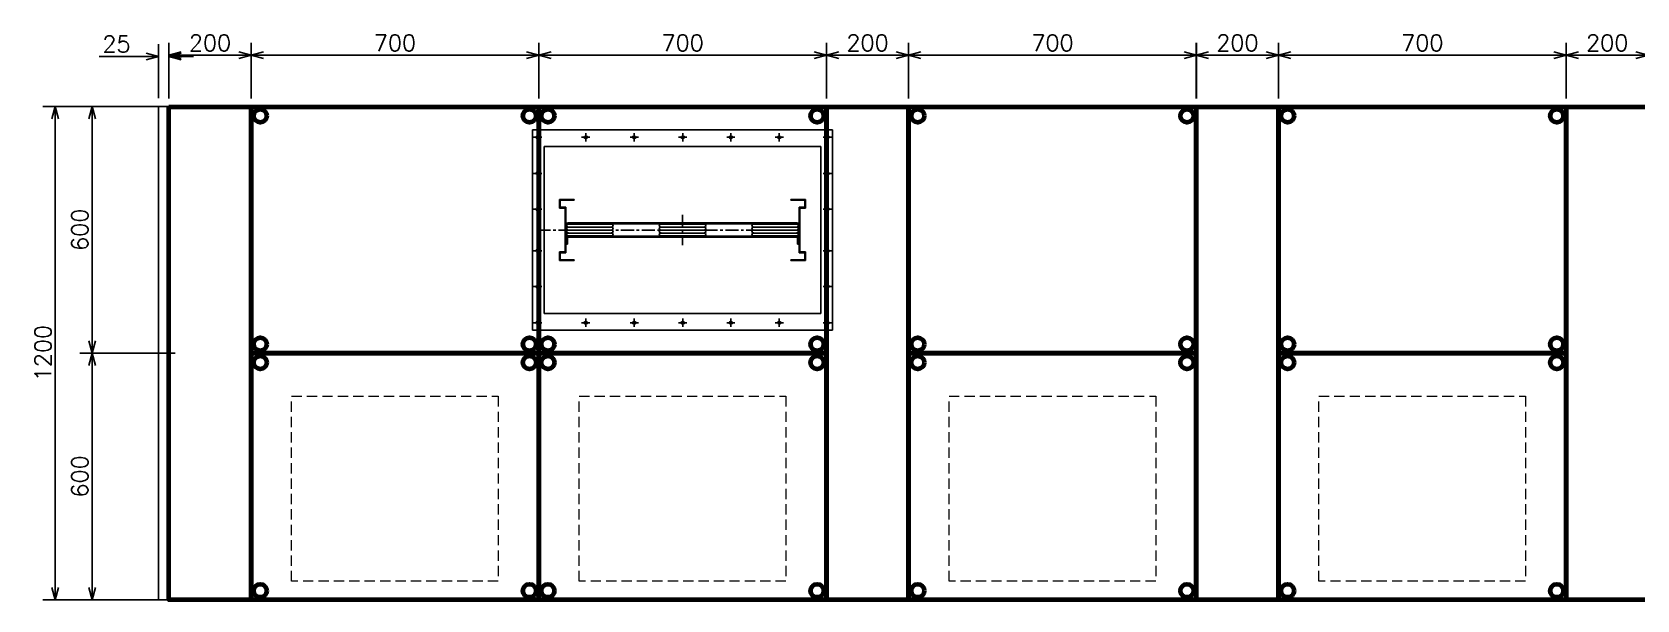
# Model space of a CAD drawing. Header units: millimetres. Extents: x -116965 to 323937, y 291661 to 566926.
# Drawn here: x -48170 to -44265, y 343552 to 344933 of the extents above; entities that cross this region are included whole.
import ezdxf

# ---------------------------------------------------------------- set-up
doc = ezdxf.new("R2010")
doc.units = ezdxf.units.MM
doc.header["$PDMODE"] = 35
doc.linetypes.add('CENTER', pattern=[50.8, 31.75, -6.35, 6.35, -6.35])
doc.linetypes.add('HIDDEN', pattern=[0.375, 0.25, -0.125])
doc.layers.get('0').update_dxf_attribs({"lineweight": 18})
doc.layers.add('AM_5', color=3, linetype='Continuous', lineweight=25)
for name, color, linetype in [('C00-00-00', 7, 'Continuous'), ('DETAIL', 7, 'Continuous'), ('DIM', 3, 'Continuous')]:
    doc.layers.add(name, color=color, linetype=linetype)
doc.styles.add('{18b73a54-fa43-428c-adcb-c1c7bbdf2c84}', font='Simplex.shx')
doc.dimstyles.new('kich thuoc$0', dxfattribs={"dimscale": 2, "dimtxt": 20, "dimasz": 16, "dimexe": 15, "dimexo": 10, "dimgap": 5, "dimtad": 1, "dimdec": 0, "dimzin": 0, "dimdsep": 46, "dimtxsty": '{18b73a54-fa43-428c-adcb-c1c7bbdf2c84}', "dimblk": 'OPEN30', "dimcen": 0.09, "dimclrd": 3, "dimclre": 3, "dimclrt": 3, "dimadec": 0, "dimazin": 0, "dimtfac": 1, "dimtdec": 0, "dimtofl": 0, "dimtmove": 0, "dimatfit": 3, "dimldrblk": 'OPEN30', "dimfxl": 1, "dimtolj": 1, "dimtzin": 0, "dimarcsym": 0})

# ---------------------------------------------------------------- blocks, each defined once
blk = doc.blocks.new('bw4000-1')
for centre in [(94829.5, 362125.5), (94946.5, 362125.5), (95064.5, 362125.5), (95182.5, 362125.5), (95299.5, 362125.5), (95417.5, 362125.5), (95534.5, 362125.5), (94829.5, 362037.5), (95534.5, 362037.5), (94829.5, 361950.5), (95534.5, 361950.5), (94829.5, 361849.5), (95534.5, 361849.5), (94829.5, 361762.5), (95534.5, 361762.5), (94829.5, 361674.5), (94946.5, 361674.5), (95064.5, 361674.5), (95182.5, 361674.5), (95299.5, 361674.5), (95417.5, 361674.5), (95534.5, 361674.5)]:
    blk.add_circle(centre, 4)
at = {"layer": 'DETAIL'}
for p, q in [((94817, 362143.5), (95547, 362143.5)), ((94817, 362143.5), (94817, 361656.5)), ((95547, 362143.5), (95547, 361656.5)), ((94845.5, 362103), (95518.5, 362103)), ((94845.5, 362103), (94845.5, 361697)), ((95518.5, 362103), (95518.5, 361697)), ((94845.5, 361697), (95518.5, 361697)), ((94817, 361656.5), (95547, 361656.5))]:
    blk.add_line(p, q, dxfattribs=at)
at = {"layer": 'DETAIL', "color": 7}
for p, q in [((94918.1, 361974.5), (94882.5, 361974.5)), ((94882.5, 361974.5), (94882.5, 361953.5)), ((94918.1, 361972.7), (94884.3, 361972.7)), ((94884.3, 361972.7), (94884.3, 361955.3)), ((94918.1, 361972.7), (94918.1, 361974.5)), ((95445.9, 361972.7), (95445.9, 361974.5)), ((95445.9, 361974.5), (95481.5, 361974.5)), ((95445.9, 361972.7), (95479.7, 361972.7)), ((95479.7, 361972.7), (95479.7, 361955.3)), ((95481.5, 361974.5), (95481.5, 361953.5)), ((94882.5, 361953.5), (94896.4, 361953.5)), ((94884.3, 361955.3), (94898.2, 361955.3)), ((94896.4, 361953.5), (94896.4, 361846.5)), ((94898.2, 361955.3), (94898.2, 361844.7)), ((95465.8, 361955.3), (95465.8, 361844.7)), ((95479.7, 361955.3), (95465.8, 361955.3)), ((95467.6, 361953.5), (95467.6, 361846.5)), ((95481.5, 361953.5), (95467.6, 361953.5)), ((94899.9, 361865.7), (94899.9, 361911.9)), ((94903.6, 361917.2), (95460.4, 361917.2)), ((94903.6, 361915.4), (95460.4, 361915.4)), ((95463.9, 361912.5), (95463.9, 361865.7)), ((95465.8, 361911.8), (95465.8, 361866.5)), ((94901.7, 361865.7), (94898.2, 361865.7)), ((94901.7, 361879.2), (94901.7, 361865.7)), ((94905.3, 361884.7), (95458.6, 361884.7)), ((94905.3, 361882.9), (95458.5, 361882.9)), ((95462.1, 361879.2), (95462.1, 361865.7)), ((95462.1, 361865.7), (95465.7, 361865.7)), ((94896.4, 361846.5), (94882.5, 361846.5)), ((94882.5, 361846.5), (94882.5, 361825.5)), ((94882.5, 361825.5), (94918.1, 361825.5)), ((94898.2, 361844.7), (94884.3, 361844.7)), ((94884.3, 361844.7), (94884.3, 361827.3)), ((94884.3, 361827.3), (94918.1, 361827.3)), ((94918.1, 361825.5), (94918.1, 361827.3)), ((95445.9, 361827.3), (95445.9, 361825.5)), ((95479.7, 361827.3), (95445.9, 361827.3)), ((95481.5, 361825.5), (95445.9, 361825.5)), ((95465.8, 361844.7), (95479.7, 361844.7)), ((95467.6, 361846.5), (95481.5, 361846.5)), ((95479.7, 361844.7), (95479.7, 361827.3)), ((95481.5, 361846.5), (95481.5, 361825.5))]:
    blk.add_line(p, q, dxfattribs=at)
at = {"layer": 'DETAIL', "color": 8, "linetype": 'CENTER'}
blk.add_line((95182, 361936.8), (95182, 361863.2), dxfattribs=at)
at = {"layer": 'DETAIL', "color": 8}
for p, q in [((94898.2, 361911.8), (94898.2, 361866.5)), ((94903.6, 361914.5), (95009.4, 361914.5)), ((94903.6, 361907.3), (95009.4, 361907.3)), ((94903.6, 361900), (95009.4, 361900)), ((94903.6, 361892.7), (95009.4, 361892.7)), ((95129.1, 361914.5), (95234.9, 361914.5)), ((95129.1, 361907.3), (95234.9, 361907.3)), ((95129.1, 361900), (95234.9, 361900)), ((95129.1, 361892.7), (95234.9, 361892.7)), ((95354.5, 361914.5), (95460.3, 361914.5)), ((95354.5, 361907.3), (95460.3, 361907.3)), ((95354.5, 361900), (95460.3, 361900)), ((95354.5, 361892.7), (95460.3, 361892.7)), ((94903.6, 361885.5), (95009.4, 361885.5)), ((95129.1, 361885.5), (95234.9, 361885.5)), ((95354.5, 361885.5), (95460.3, 361885.5))]:
    blk.add_line(p, q, dxfattribs=at)
at = {"layer": 'DETAIL', "color": 7}
for centre, radius, start, end in [((94903.6, 361911.8), 5.45, 90, 180), ((94903.6, 361911.7), 3.72, 90.5814, 176.0733), ((95460.4, 361911.8), 5.45, 0, 90), ((95460.4, 361911.9), 3.5, 357.8308, 90.8983), ((94905.3, 361879.2), 5.45, 90, 180), ((94905.3, 361879.2), 3.63, 90, 180), ((95458.5, 361879.2), 3.63, 0, 90), ((95458.6, 361879.4), 5.3, 358.4435, 89.7251)]:
    blk.add_arc(centre, radius, start, end, dxfattribs=at)
at = {"layer": 'DETAIL', "color": 8}
for centre, start, end in [((94903.6, 361910.9), 90, 270), ((94903.6, 361903.6), 90, 270), ((94903.6, 361896.4), 90, 270), ((94903.6, 361889.1), 90, 270), ((95009.4, 361910.9), 270, 90), ((95009.4, 361903.6), 270, 90), ((95009.4, 361896.4), 270, 90), ((95009.4, 361889.1), 270, 90), ((95129.1, 361910.9), 90, 270), ((95129.1, 361903.6), 90, 270), ((95129.1, 361896.4), 90, 270), ((95129.1, 361889.1), 90, 270), ((95234.9, 361910.9), 270, 90), ((95234.9, 361903.6), 270, 90), ((95234.9, 361896.4), 270, 90), ((95234.9, 361889.1), 270, 90), ((95354.5, 361910.9), 90, 270), ((95354.5, 361903.6), 90, 270), ((95354.5, 361896.4), 90, 270), ((95354.5, 361889.1), 90, 270), ((95460.3, 361910.9), 270, 90), ((95460.3, 361903.6), 270, 90), ((95460.3, 361896.4), 270, 90), ((95460.3, 361889.1), 270, 90)]:
    blk.add_arc(centre, 3.63, start, end, dxfattribs=at)
at = {"layer": 'DIM'}
for p, q in [((94819.5, 362125.5), (94839.5, 362125.5)), ((94829.5, 362115.5), (94829.5, 362135.5)), ((94936.5, 362125.5), (94956.5, 362125.5)), ((94946.5, 362115.5), (94946.5, 362135.5)), ((95054.5, 362125.5), (95074.5, 362125.5)), ((95064.5, 362115.5), (95064.5, 362135.5)), ((95172.5, 362125.5), (95192.5, 362125.5)), ((95182.5, 362115.5), (95182.5, 362135.5)), ((95309.5, 362125.5), (95289.5, 362125.5)), ((95299.5, 362115.5), (95299.5, 362135.5)), ((95427.5, 362125.5), (95407.5, 362125.5)), ((95417.5, 362115.5), (95417.5, 362135.5)), ((95544.5, 362125.5), (95524.5, 362125.5)), ((95534.5, 362115.5), (95534.5, 362135.5)), ((94829.5, 362027.5), (94829.5, 362047.5)), ((95534.5, 362027.5), (95534.5, 362047.5)), ((94819.5, 362037.5), (94839.5, 362037.5)), ((95544.5, 362037.5), (95524.5, 362037.5)), ((94819.5, 361950.5), (94839.5, 361950.5)), ((94829.5, 361940.5), (94829.5, 361960.5)), ((95544.5, 361950.5), (95524.5, 361950.5)), ((95534.5, 361940.5), (95534.5, 361960.5)), ((94819.5, 361849.5), (94839.5, 361849.5)), ((94829.5, 361859.5), (94829.5, 361839.5)), ((95544.5, 361849.5), (95524.5, 361849.5)), ((95534.5, 361859.5), (95534.5, 361839.5)), ((94829.5, 361772.5), (94829.5, 361752.5)), ((95534.5, 361772.5), (95534.5, 361752.5)), ((94819.5, 361762.5), (94839.5, 361762.5)), ((95544.5, 361762.5), (95524.5, 361762.5)), ((94819.5, 361674.5), (94839.5, 361674.5)), ((94829.5, 361684.5), (94829.5, 361664.5)), ((94936.5, 361674.5), (94956.5, 361674.5)), ((94946.5, 361684.5), (94946.5, 361664.5)), ((95054.5, 361674.5), (95074.5, 361674.5)), ((95064.5, 361684.5), (95064.5, 361664.5)), ((95172.5, 361674.5), (95192.5, 361674.5)), ((95182.5, 361684.5), (95182.5, 361664.5)), ((95309.5, 361674.5), (95289.5, 361674.5)), ((95299.5, 361684.5), (95299.5, 361664.5)), ((95427.5, 361674.5), (95407.5, 361674.5)), ((95417.5, 361684.5), (95417.5, 361664.5)), ((95544.5, 361674.5), (95524.5, 361674.5)), ((95534.5, 361684.5), (95534.5, 361664.5))]:
    blk.add_line(p, q, dxfattribs=at)
at = {"layer": 'DIM', "linetype": 'CENTER'}
blk.add_line((94829, 361900), (95460.3, 361900), dxfattribs=at)
blk = doc.blocks.new('_Open30')
at = {"color": 0, "linetype": 'ByBlock', "lineweight": -2}
for p, q in [((-1, 0.27), (0, 0)), ((0, 0), (-1, -0.27)), ((0, 0), (-1, 0))]:
    blk.add_line(p, q, dxfattribs=at)
blk = doc.blocks.new('*D1739')
at = {"layer": 'AM_5', "color": 3, "lineweight": -2, "transparency": 16777216}
for p, q in [((-47636.7, 344771.8), (-47636.7, 344906.7)), ((-46936.7, 344771.8), (-46936.7, 344906.7)), ((-47606.7, 344876.7), (-46966.7, 344876.7))]:
    blk.add_line(p, q, dxfattribs=at)
at = {"layer": 'Defpoints', "color": 0, "lineweight": -3, "transparency": 16777216}
for p in [(-46936.7, 344876.7), (-47636.7, 344751.8), (-46936.7, 344751.8)]:
    blk.add_point(p, dxfattribs=at)
at = {"layer": 'AM_5', "color": 3, "lineweight": -2, "transparency": 16777216, "xscale": 30, "yscale": 30, "zscale": 30, "rotation": 180}
blk.add_blockref('_Open30', (-47636.7, 344876.7), dxfattribs=at)
at = {"layer": 'AM_5', "color": 3, "lineweight": -2, "transparency": 16777216, "xscale": 30, "yscale": 30, "zscale": 30}
blk.add_blockref('_Open30', (-46936.7, 344876.7), dxfattribs=at)
at = {"layer": 'AM_5', "color": 3, "transparency": 16777216, "insert": (-47286.7, 344906.7), "char_height": 40, "attachment_point": 5, "style": '{18b73a54-fa43-428c-adcb-c1c7bbdf2c84}'}
blk.add_mtext('\\A1;700', dxfattribs=at)
blk = doc.blocks.new('*D1740')
at = {"layer": 'AM_5', "color": 3, "lineweight": -2, "transparency": 16777216}
for p, q in [((-47836.7, 344771.8), (-47836.7, 344906.7)), ((-47636.7, 344771.8), (-47636.7, 344906.7)), ((-47806.7, 344876.7), (-47666.7, 344876.7))]:
    blk.add_line(p, q, dxfattribs=at)
at = {"layer": 'Defpoints', "color": 0, "lineweight": -3, "transparency": 16777216}
for p in [(-47636.7, 344876.7), (-47836.7, 344751.8), (-47636.7, 344751.8)]:
    blk.add_point(p, dxfattribs=at)
at = {"layer": 'AM_5', "color": 3, "lineweight": -2, "transparency": 16777216, "xscale": 30, "yscale": 30, "zscale": 30, "rotation": 180}
blk.add_blockref('_Open30', (-47836.7, 344876.7), dxfattribs=at)
at = {"layer": 'AM_5', "color": 3, "lineweight": -2, "transparency": 16777216, "xscale": 30, "yscale": 30, "zscale": 30}
blk.add_blockref('_Open30', (-47636.7, 344876.7), dxfattribs=at)
at = {"layer": 'AM_5', "color": 3, "transparency": 16777216, "insert": (-47736.7, 344906.7), "char_height": 40, "attachment_point": 5, "style": '{18b73a54-fa43-428c-adcb-c1c7bbdf2c84}'}
blk.add_mtext('\\A1;200', dxfattribs=at)
blk = doc.blocks.new('*D1717')
at = {"layer": 'AM_5', "color": 3, "lineweight": -2, "transparency": 16777216}
for p, q in [((-46936.7, 344771.8), (-46936.7, 344906.7)), ((-46236.7, 344771.8), (-46236.7, 344906.7)), ((-46906.7, 344876.7), (-46266.7, 344876.7))]:
    blk.add_line(p, q, dxfattribs=at)
at = {"layer": 'Defpoints', "color": 0, "lineweight": -3, "transparency": 16777216}
for p in [(-46236.7, 344876.7), (-46936.7, 344751.8), (-46236.7, 344751.8)]:
    blk.add_point(p, dxfattribs=at)
at = {"layer": 'AM_5', "color": 3, "lineweight": -2, "transparency": 16777216, "xscale": 30, "yscale": 30, "zscale": 30, "rotation": 180}
blk.add_blockref('_Open30', (-46936.7, 344876.7), dxfattribs=at)
at = {"layer": 'AM_5', "color": 3, "lineweight": -2, "transparency": 16777216, "xscale": 30, "yscale": 30, "zscale": 30}
blk.add_blockref('_Open30', (-46236.7, 344876.7), dxfattribs=at)
at = {"layer": 'AM_5', "color": 3, "transparency": 16777216, "insert": (-46586.7, 344906.7), "char_height": 40, "attachment_point": 5, "style": '{18b73a54-fa43-428c-adcb-c1c7bbdf2c84}'}
blk.add_mtext('\\A1;700', dxfattribs=at)
blk = doc.blocks.new('*D1718')
at = {"layer": 'AM_5', "color": 3, "lineweight": -2, "transparency": 16777216}
for p, q in [((-46036.8, 344771.8), (-46036.8, 344906.7)), ((-45336.8, 344771.8), (-45336.8, 344906.7)), ((-46006.8, 344876.7), (-45366.8, 344876.7))]:
    blk.add_line(p, q, dxfattribs=at)
at = {"layer": 'Defpoints', "color": 0, "lineweight": -3, "transparency": 16777216}
for p in [(-45336.8, 344876.7), (-46036.8, 344751.8), (-45336.8, 344751.8)]:
    blk.add_point(p, dxfattribs=at)
at = {"layer": 'AM_5', "color": 3, "lineweight": -2, "transparency": 16777216, "xscale": 30, "yscale": 30, "zscale": 30, "rotation": 180}
blk.add_blockref('_Open30', (-46036.8, 344876.7), dxfattribs=at)
at = {"layer": 'AM_5', "color": 3, "lineweight": -2, "transparency": 16777216, "xscale": 30, "yscale": 30, "zscale": 30}
blk.add_blockref('_Open30', (-45336.8, 344876.7), dxfattribs=at)
at = {"layer": 'AM_5', "color": 3, "transparency": 16777216, "insert": (-45686.8, 344906.7), "char_height": 40, "attachment_point": 5, "style": '{18b73a54-fa43-428c-adcb-c1c7bbdf2c84}'}
blk.add_mtext('\\A1;700', dxfattribs=at)
blk = doc.blocks.new('*D1746')
at = {"layer": 'AM_5', "color": 3, "lineweight": -2, "transparency": 16777216}
for p, q in [((-45137, 344771.8), (-45137, 344906.7)), ((-44437, 344771.8), (-44437, 344906.7)), ((-45107, 344876.7), (-44467, 344876.7))]:
    blk.add_line(p, q, dxfattribs=at)
at = {"layer": 'Defpoints', "color": 0, "lineweight": -3, "transparency": 16777216}
for p in [(-44437, 344876.7), (-45137, 344751.8), (-44437, 344751.8)]:
    blk.add_point(p, dxfattribs=at)
at = {"layer": 'AM_5', "color": 3, "lineweight": -2, "transparency": 16777216, "xscale": 30, "yscale": 30, "zscale": 30, "rotation": 180}
blk.add_blockref('_Open30', (-45137, 344876.7), dxfattribs=at)
at = {"layer": 'AM_5', "color": 3, "lineweight": -2, "transparency": 16777216, "xscale": 30, "yscale": 30, "zscale": 30}
blk.add_blockref('_Open30', (-44437, 344876.7), dxfattribs=at)
at = {"layer": 'AM_5', "color": 3, "transparency": 16777216, "insert": (-44787, 344906.7), "char_height": 40, "attachment_point": 5, "style": '{18b73a54-fa43-428c-adcb-c1c7bbdf2c84}'}
blk.add_mtext('\\A1;700', dxfattribs=at)
blk = doc.blocks.new('*D1744')
at = {"layer": 'AM_5', "color": 3, "lineweight": -2, "transparency": 16777216}
for p, q in [((-46236.8, 344771.8), (-46236.8, 344906.7)), ((-46036.8, 344771.8), (-46036.8, 344906.7)), ((-46206.8, 344876.7), (-46066.8, 344876.7))]:
    blk.add_line(p, q, dxfattribs=at)
at = {"layer": 'Defpoints', "color": 0, "lineweight": -3, "transparency": 16777216}
for p in [(-46036.8, 344876.7), (-46236.8, 344751.8), (-46036.8, 344751.8)]:
    blk.add_point(p, dxfattribs=at)
at = {"layer": 'AM_5', "color": 3, "lineweight": -2, "transparency": 16777216, "xscale": 30, "yscale": 30, "zscale": 30, "rotation": 180}
blk.add_blockref('_Open30', (-46236.8, 344876.7), dxfattribs=at)
at = {"layer": 'AM_5', "color": 3, "lineweight": -2, "transparency": 16777216, "xscale": 30, "yscale": 30, "zscale": 30}
blk.add_blockref('_Open30', (-46036.8, 344876.7), dxfattribs=at)
at = {"layer": 'AM_5', "color": 3, "transparency": 16777216, "insert": (-46136.8, 344906.7), "char_height": 40, "attachment_point": 5, "style": '{18b73a54-fa43-428c-adcb-c1c7bbdf2c84}'}
blk.add_mtext('\\A1;200', dxfattribs=at)
blk = doc.blocks.new('*D1745')
at = {"layer": 'AM_5', "color": 3, "lineweight": -2, "transparency": 16777216}
for p, q in [((-45337, 344771.8), (-45337, 344906.7)), ((-45137, 344771.8), (-45137, 344906.7)), ((-45307, 344876.7), (-45167, 344876.7))]:
    blk.add_line(p, q, dxfattribs=at)
at = {"layer": 'Defpoints', "color": 0, "lineweight": -3, "transparency": 16777216}
for p in [(-45137, 344876.7), (-45337, 344751.8), (-45137, 344751.8)]:
    blk.add_point(p, dxfattribs=at)
at = {"layer": 'AM_5', "color": 3, "lineweight": -2, "transparency": 16777216, "xscale": 30, "yscale": 30, "zscale": 30, "rotation": 180}
blk.add_blockref('_Open30', (-45337, 344876.7), dxfattribs=at)
at = {"layer": 'AM_5', "color": 3, "lineweight": -2, "transparency": 16777216, "xscale": 30, "yscale": 30, "zscale": 30}
blk.add_blockref('_Open30', (-45137, 344876.7), dxfattribs=at)
at = {"layer": 'AM_5', "color": 3, "transparency": 16777216, "insert": (-45237, 344906.7), "char_height": 40, "attachment_point": 5, "style": '{18b73a54-fa43-428c-adcb-c1c7bbdf2c84}'}
blk.add_mtext('\\A1;200', dxfattribs=at)
blk = doc.blocks.new('*D1734')
at = {"layer": 'AM_5', "color": 3, "lineweight": -2, "transparency": 16777216}
for p, q in [((-44437.1, 344771.8), (-44437.1, 344906.7)), ((-44237.1, 344771.8), (-44237.1, 344906.7)), ((-44407.1, 344876.7), (-44267.1, 344876.7))]:
    blk.add_line(p, q, dxfattribs=at)
at = {"layer": 'Defpoints', "color": 0, "lineweight": -3, "transparency": 16777216}
for p in [(-44237.1, 344876.7), (-44437.1, 344751.8), (-44237.1, 344751.8)]:
    blk.add_point(p, dxfattribs=at)
at = {"layer": 'AM_5', "color": 3, "lineweight": -2, "transparency": 16777216, "xscale": 30, "yscale": 30, "zscale": 30, "rotation": 180}
blk.add_blockref('_Open30', (-44437.1, 344876.7), dxfattribs=at)
at = {"layer": 'AM_5', "color": 3, "lineweight": -2, "transparency": 16777216, "xscale": 30, "yscale": 30, "zscale": 30}
blk.add_blockref('_Open30', (-44237.1, 344876.7), dxfattribs=at)
at = {"layer": 'AM_5', "color": 3, "transparency": 16777216, "insert": (-44337.1, 344906.7), "char_height": 40, "attachment_point": 5, "style": '{18b73a54-fa43-428c-adcb-c1c7bbdf2c84}'}
blk.add_mtext('\\A1;200', dxfattribs=at)
blk = doc.blocks.new('*D1750')
at = {"layer": 'AM_5', "color": 3, "lineweight": -2, "transparency": 16777216}
for p, q in [((-47857.3, 344152), (-48053.3, 344152)), ((-48023.3, 344122), (-48023.3, 343582)), ((-47857.3, 343552), (-48053.3, 343552))]:
    blk.add_line(p, q, dxfattribs=at)
at = {"layer": 'Defpoints', "color": 0, "lineweight": -3, "transparency": 16777216}
for p in [(-47837.3, 344152), (-48023.3, 343552), (-47837.3, 343552)]:
    blk.add_point(p, dxfattribs=at)
at = {"layer": 'AM_5', "color": 3, "lineweight": -2, "transparency": 16777216, "xscale": 30, "yscale": 30, "zscale": 30}
for p, rotation in [((-48023.3, 344152), 90), ((-48023.3, 343552), 270)]:
    blk.add_blockref('_Open30', p, dxfattribs=dict(at, rotation=rotation))
at = {"layer": 'AM_5', "color": 3, "transparency": 16777216, "insert": (-48053.3, 343852), "char_height": 40, "attachment_point": 5, "rotation": 90, "style": '{18b73a54-fa43-428c-adcb-c1c7bbdf2c84}'}
blk.add_mtext('600', dxfattribs=at)
blk = doc.blocks.new('*D1751')
at = {"layer": 'AM_5', "color": 3, "lineweight": -2, "transparency": 16777216}
for p, q in [((-47784, 344752), (-48143.3, 344752)), ((-48113.3, 343582), (-48113.3, 344722)), ((-47807.1, 343552), (-48143.3, 343552))]:
    blk.add_line(p, q, dxfattribs=at)
at = {"layer": 'Defpoints', "color": 0, "lineweight": -3, "transparency": 16777216}
for p in [(-48113.3, 344752), (-47764, 344752), (-47787.1, 343552)]:
    blk.add_point(p, dxfattribs=at)
at = {"layer": 'AM_5', "color": 3, "lineweight": -2, "transparency": 16777216, "xscale": 30, "yscale": 30, "zscale": 30}
for p, rotation in [((-48113.3, 344752), 90), ((-48113.3, 343552), 270)]:
    blk.add_blockref('_Open30', p, dxfattribs=dict(at, rotation=rotation))
at = {"layer": 'AM_5', "color": 3, "transparency": 16777216, "insert": (-48143.3, 344152), "char_height": 40, "attachment_point": 5, "rotation": 90, "style": '{18b73a54-fa43-428c-adcb-c1c7bbdf2c84}'}
blk.add_mtext('1200', dxfattribs=at)
blk = doc.blocks.new('*D1752')
at = {"layer": 'AM_5', "color": 3, "lineweight": -2, "transparency": 16777216}
for p, q in [((-47861.8, 344772), (-47861.8, 344903.9)), ((-47836.8, 344772), (-47836.8, 344903.9)), ((-47891.8, 344873.9), (-48006.5, 344873.9)), ((-47806.8, 344873.9), (-47776.8, 344873.9))]:
    blk.add_line(p, q, dxfattribs=at)
at = {"layer": 'Defpoints', "color": 0, "lineweight": -3, "transparency": 16777216}
for p in [(-47861.8, 344873.9), (-47861.8, 344752), (-47836.8, 344752)]:
    blk.add_point(p, dxfattribs=at)
at = {"layer": 'AM_5', "color": 3, "lineweight": -2, "transparency": 16777216, "xscale": 30, "yscale": 30, "zscale": 30}
blk.add_blockref('_Open30', (-47861.8, 344873.9), dxfattribs=at)
at = {"layer": 'AM_5', "color": 3, "lineweight": -2, "transparency": 16777216, "xscale": 30, "yscale": 30, "zscale": 30, "rotation": 180}
blk.add_blockref('_Open30', (-47836.8, 344873.9), dxfattribs=at)
at = {"layer": 'AM_5', "color": 3, "transparency": 16777216, "insert": (-47964.2, 344903.9), "char_height": 40, "attachment_point": 5, "style": '{18b73a54-fa43-428c-adcb-c1c7bbdf2c84}'}
blk.add_mtext('25', dxfattribs=at)
blk = doc.blocks.new('*D1753')
at = {"layer": 'AM_5', "color": 3, "lineweight": -2, "transparency": 16777216}
for p, q in [((-47841.8, 344752), (-48053.3, 344752)), ((-48023.3, 344722), (-48023.3, 344182)), ((-47821.3, 344152), (-48053.3, 344152))]:
    blk.add_line(p, q, dxfattribs=at)
at = {"layer": 'Defpoints', "color": 0, "lineweight": -3, "transparency": 16777216}
for p in [(-47821.8, 344752), (-48023.3, 344152), (-47801.3, 344152)]:
    blk.add_point(p, dxfattribs=at)
at = {"layer": 'AM_5', "color": 3, "lineweight": -2, "transparency": 16777216, "xscale": 30, "yscale": 30, "zscale": 30}
for p, rotation in [((-48023.3, 344752), 90), ((-48023.3, 344152), 270)]:
    blk.add_blockref('_Open30', p, dxfattribs=dict(at, rotation=rotation))
at = {"layer": 'AM_5', "color": 3, "transparency": 16777216, "insert": (-48053.3, 344452), "char_height": 40, "attachment_point": 5, "rotation": 90, "style": '{18b73a54-fa43-428c-adcb-c1c7bbdf2c84}'}
blk.add_mtext('600', dxfattribs=at)

msp = doc.modelspace()

# ---------------------------------------------------------------- linework, layer by layer
at = {"lineweight": -3, "ltscale": 5}
for points in [[(-47861.770333, 344151.976562), (-47836.770333, 344151.976562), (-47836.770333, 344751.976562), (-47861.770333, 344751.976562)], [(-47862.270333, 343551.976562), (-47837.270333, 343551.976562), (-47836.770333, 344151.976562), (-47861.770333, 344151.976562)]]:
    msp.add_lwpolyline(points, close=True, dxfattribs=at)
at = {"color": 7, "linetype": 'HIDDEN', "ltscale": 100}
for points in [[(-47538.395958, 344046.976562), (-47035.395958, 344046.976562), (-47035.395958, 343596.976562), (-47538.395958, 343596.976562)], [(-46838.493667, 344046.976562), (-46335.493667, 344046.976562), (-46335.493667, 343596.976562), (-46838.493667, 343596.976562)], [(-45938.619292, 344046.976562), (-45435.619292, 344046.976562), (-45435.619292, 343596.976562), (-45938.619292, 343596.976562)], [(-45038.744917, 344046.976562), (-44535.744917, 344046.976562), (-44535.744917, 343596.976562), (-45038.744917, 343596.976562)]]:
    msp.add_lwpolyline(points, close=True, dxfattribs=at)
at = {"layer": 'C00-00-00', "lineweight": 100}
for points in [[(-47836.819186, 344751.476562), (-47636.847105, 344751.476562), (-47636.847105, 343551.616143), (-47836.819186, 343551.616143)], [(-47636.847105, 344751.476562), (-46936.944811, 344751.476562), (-46936.944811, 344151.532393), (-47636.847105, 344151.532393)], [(-46936.944811, 344751.476562), (-46237.04252, 344751.476562), (-46237.04252, 344151.532393), (-46936.944811, 344151.532393)], [(-46237.04252, 344751.476562), (-46037.070436, 344751.476562), (-46037.070436, 343551.616143), (-46237.04252, 343551.616143)], [(-46037.070436, 344751.476562), (-45337.168145, 344751.476562), (-45337.168145, 344151.532393), (-46037.070436, 344151.532393)], [(-45337.168145, 344751.476562), (-45137.196061, 344751.476562), (-45137.196061, 343551.616143), (-45337.168145, 343551.616143)], [(-45137.196061, 344751.476562), (-44437.29377, 344751.476562), (-44437.29377, 344151.532393), (-45137.196061, 344151.532393)], [(-44437.29377, 344751.476562), (-44237.321686, 344751.476562), (-44237.321686, 343551.616143), (-44437.29377, 343551.616143)], [(-47636.847105, 344151.532393), (-46936.944811, 344151.532393), (-46936.944811, 343551.616143), (-47636.847105, 343551.616143)], [(-46936.944811, 344151.532393), (-46237.04252, 344151.532393), (-46237.04252, 343551.616143), (-46936.944811, 343551.616143)], [(-46037.070436, 344151.532393), (-45337.168145, 344151.532393), (-45337.168145, 343551.616143), (-46037.070436, 343551.616143)], [(-45137.196061, 344151.532393), (-44437.29377, 344151.532393), (-44437.29377, 343551.616143), (-45137.196061, 343551.616143)]]:
    msp.add_lwpolyline(points, close=True, dxfattribs=at)
for centre in [(-47614.448896, 344729.078353), (-46959.343019, 344729.078353), (-46914.546606, 344729.078353), (-46259.440725, 344729.078353), (-46014.672231, 344729.078353), (-45359.56635, 344729.078353), (-45114.797856, 344729.078353), (-44459.691975, 344729.078353), (-47614.448896, 344173.930601), (-46959.343019, 344173.930601), (-46914.546606, 344173.930601), (-46259.440725, 344173.930601), (-46014.672231, 344173.930601), (-45359.56635, 344173.930601), (-45114.797856, 344173.930601), (-44459.691975, 344173.930601), (-47614.448896, 344129.134188), (-46959.343019, 344129.134188), (-46914.546606, 344129.134188), (-46259.440725, 344129.134188), (-46014.672231, 344129.134188), (-45359.56635, 344129.134188), (-45114.797856, 344129.134188), (-44459.691975, 344129.134188), (-47614.448896, 343574.014351), (-46959.343019, 343574.014351), (-46914.546606, 343574.014351), (-46259.440725, 343574.014351), (-46014.672231, 343574.014351), (-45359.56635, 343574.014351), (-45114.797856, 343574.014351), (-44459.691975, 343574.014351)]:
    msp.add_circle(centre, 15.997765, dxfattribs=at)

# ---------------------------------------------------------------- block references
at = {"lineweight": -3}
msp.add_blockref('bw4000-1', (-141768.974242, -17448.504961), dxfattribs=at)

# ---------------------------------------------------------------- dimensions: what is measured, and where the dimension line sits
at = {"layer": 'AM_5'}
for base, p1, p2, override, picture, middle in [((-47861.770333, 344873.918198), (-47836.770333, 344751.976562), (-47861.770333, 344751.976562), {"dimasz": 15, "dimtp": 0.1, "dimtm": 0.1, "dimtfac": 0.71, "dimtdec": 3, "dimtolj": 0, "dimtzin": 8}, '*D1752', (-47964.151285, 344903.918198)), ((-47636.72148, 344876.707475), (-47836.721396, 344751.783643), (-47636.72148, 344751.783643), {"dimasz": 15, "dimtdec": 4}, '*D1740', (-47736.721438, 344906.707475)), ((-46936.72148, 344876.707475), (-47636.721396, 344751.783643), (-46936.72148, 344751.783643), {"dimasz": 15, "dimtdec": 4}, '*D1739', (-47286.721438, 344906.707475)), ((-46236.72148, 344876.707475), (-46936.721396, 344751.783643), (-46236.72148, 344751.783643), {"dimasz": 15, "dimtdec": 4}, '*D1717', (-46586.721438, 344906.707475)), ((-46036.847021, 344876.707475), (-46236.846937, 344751.783643), (-46036.847021, 344751.783643), {"dimasz": 15, "dimtdec": 4}, '*D1744', (-46136.846979, 344906.707475)), ((-45336.847105, 344876.707475), (-46036.847021, 344751.783643), (-45336.847105, 344751.783643), {"dimasz": 15, "dimtdec": 4}, '*D1718', (-45686.847063, 344906.707475)), ((-45136.972646, 344876.707475), (-45336.972562, 344751.783643), (-45136.972646, 344751.783643), {"dimasz": 15, "dimtdec": 4}, '*D1745', (-45236.972604, 344906.707475)), ((-44436.97273, 344876.707475), (-45136.972646, 344751.783643), (-44436.97273, 344751.783643), {"dimasz": 15, "dimtdec": 4}, '*D1746', (-44786.972688, 344906.707475)), ((-44237.098271, 344876.707475), (-44437.098187, 344751.783643), (-44237.098271, 344751.783643), {"dimasz": 15, "dimtdec": 4}, '*D1734', (-44337.098229, 344906.707475))]:
    dim = msp.add_linear_dim(base=base, p1=p1, p2=p2, dimstyle='kich thuoc$0', override=override, dxfattribs=at)
    dim.commit()
    dim.dimension.update_dxf_attribs({"geometry": picture, "text_midpoint": middle})
for base, p1, p2, picture, middle in [((-48113.330509, 344751.976562), (-47787.103038, 343551.976562), (-47763.983194, 344751.976562), '*D1751', (-48143.330509, 344151.976562)), ((-48023.28934, 344151.976562), (-47821.770333, 344751.976562), (-47801.270552, 344151.976562), '*D1753', (-48053.28934, 344451.976562)), ((-48023.28934, 343551.976562), (-47837.270333, 344151.976562), (-47837.270333, 343551.976562), '*D1750', (-48053.28934, 343851.976562))]:
    dim = msp.add_linear_dim(base=base, p1=p1, p2=p2, angle=90, dimstyle='kich thuoc$0', override={"dimasz": 15, "dimtp": 0.1, "dimtm": 0.1, "dimtfac": 0.71, "dimtdec": 3, "dimtolj": 0, "dimtzin": 8}, dxfattribs=at)
    dim.commit()
    dim.dimension.update_dxf_attribs({"geometry": picture, "text_midpoint": middle})

doc.saveas('drawing.dxf')
